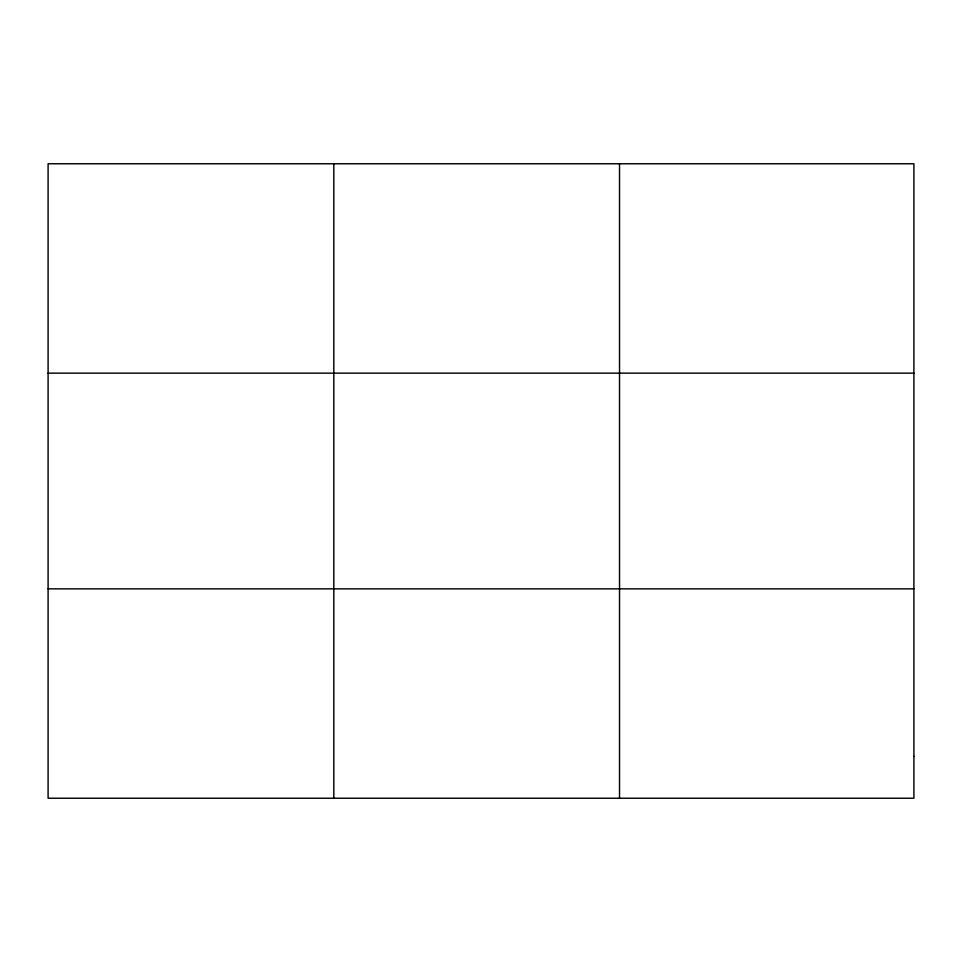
<?xml version="1.0" encoding="UTF-8"?>
<svg xmlns="http://www.w3.org/2000/svg" width="962" height="962" viewBox="0 0 962 962"><rect width="100%" height="100%" fill="white"/><g stroke="black" fill="none" stroke-linecap="round" stroke-linejoin="round"><path stroke-width="1.44" d="M333.814 163.768L333.814 798.232M619.528 163.768L619.528 798.232M48.1 373.148L913.9 373.148M48.1 588.852L913.9 588.852M913.9 756.36L913.9 798.232L48.1 798.232L48.1 163.768L913.9 163.768L913.9 756.36"/></g></svg>
